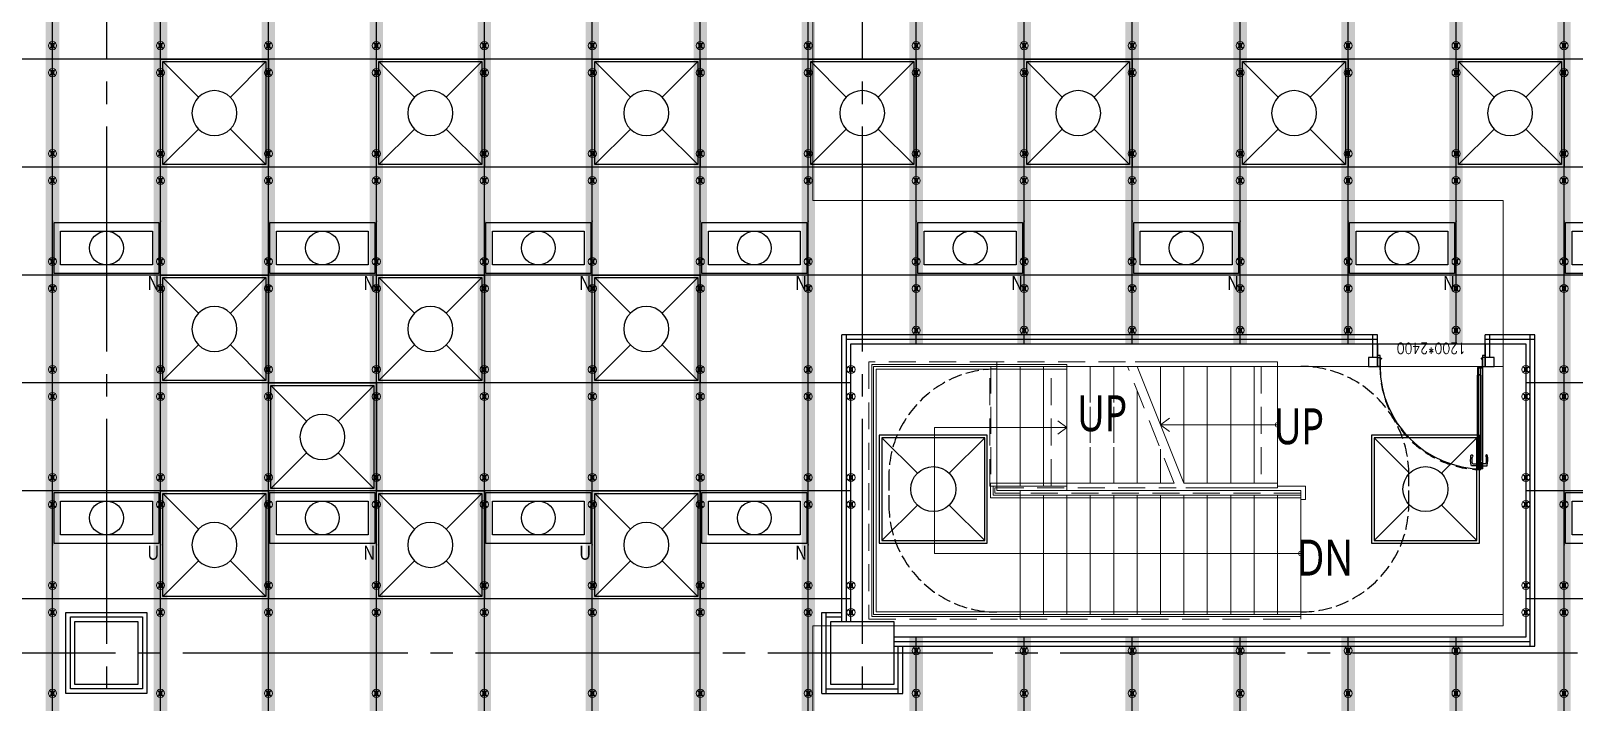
# Model space of a CAD drawing. Header units: millimetres. Extents: x -17313 to 27370, y -1010 to 13584.
# Drawn here: x 15036 to 16751, y 4445 to 5191 of the extents above; entities that cross this region are included whole.
import ezdxf
from ezdxf.enums import TextEntityAlignment as Align

# ---------------------------------------------------------------- set-up
doc = ezdxf.new("R2010")
doc.units = ezdxf.units.MM
doc.header["$LTSCALE"] = 100
for name, pattern in [('188K-SM-03-F10-ARCH-PA-Y2257103$0$HIDDEN2', [0.1875, 0.125, -0.0625]), ('X-S-FAB-L10$0$COL-CEN-LIN', [3.25, 2.5, -0.25, 0.25, -0.25]), ('X-S-FAB-L10$0$HIDDEN', [0.4, 0.3, -0.1]), ('X-S-FAB-L10$0$JJP_虛線(退縮線、投影線、地下室範圍、非屬本工程、圖面分區)', [0.45, 0.3, -0.15]), ('X-S-FAB-L10$0$虛線', [0.846667, 0.423333, -0.423333])]:
    doc.linetypes.add(name, pattern=pattern)
for name, color, linetype in [('0-XREF', 7, 'Continuous'), ('188K-SM-03-F10-ARCH-CEIL-Y2257103$0$K-CEIL-4.2', 8, 'Continuous'), ('188K-SM-03-F10-ARCH-CEIL-Y2257103$0$K-CEIL-4.2-AREA', 8, 'Continuous'), ('188K-SM-03-F10-ARCH-CEIL-Y2257103$0$K-鋼構', 121, 'Continuous'), ('188K-SM-03-F10-ARCH-PA-Y2257103$0$K-P1S-4.2-單抗', 53, 'Continuous'), ('188K-SM-03-F10-ARCH-PA-Y2257103$0$K-岩棉 2hr 7.5-單抗', 53, 'Continuous'), ('188K-SM-03-F10-ARCH-PA-Y2257103$0$非YK-K-防火門', 53, 'Continuous'), ('188K-SM-06-F10-ELEC-LIGHT-Y2257103$0$E-LIGHT(W)-N', 8, 'Continuous'), ('188K-SM-06-F10-ELEC-LIGHT-Y2257103$0$E-LIGHT(W)-U XLPE', 8, 'Continuous'), ('188K-SM-06-F10-HVAC-FFU-Y2257103$0$AC-FFU-HEPA', 5, 'Continuous'), ('188K-SM-06-F10-HVAC-FFU-Y2257103$0$AC-FFU-ULPA', 4, 'Continuous'), ('X-S-FAB-L10$0$0-DIM-TXT', 8, 'Continuous'), ('X-S-FAB-L10$0$A-STRS', 8, 'Continuous'), ('X-S-FAB-L10$0$A-TEXT', 8, 'Continuous'), ('X-S-FAB-L10$0$A-WALL-IN', 8, 'Continuous'), ('X-S-FAB-L10$0$BLOCK', 8, 'Continuous'), ('X-S-FAB-L10$0$CCL', 8, 'X-S-FAB-L10$0$COL-CEN-LIN'), ('X-S-FAB-L10$0$COL-S', 8, 'Continuous'), ('X-S-FAB-L10$0$DW_Frame', 8, 'Continuous'), ('X-S-FAB-L10$0$HID', 8, 'X-S-FAB-L10$0$HIDDEN'), ('X-S-FAB-L10$0$S-FNDN', 8, 'Continuous'), ('X-S-FAB-L10$0$S-SLAB-SHOW', 8, 'Continuous')]:
    doc.layers.add(name, color=color, linetype=linetype)
doc.layers.add('188K-SM-03-F10-ARCH-CEIL-Y2257103$0$K-吊點-標準', color=8, linetype='Continuous', lineweight=9)
doc.layers.add('188K-SM-06-F10-ELEC-LIGHT-Y2257103$0$Defpoints-CAS', color=8, linetype='Continuous', plot=False)
doc.styles.add('188K-SM-03-F10-ARCH-PA-Y2257103$0$Standard', font='txt.shx', dxfattribs={"bigfont": 'chineset.shx'})
doc.styles.add('188K-SM-06-F10-ELEC-LIGHT-Y2257103$0$Standard', font='arial.ttf')
doc.styles.add('X-S-FAB-L10$0$CHINA', font='simplex.shx', dxfattribs={"width": 0.75, "bigfont": 'chineset.shx'})
doc.styles.add('X-S-FAB-L10$0$Standard', font='', dxfattribs={"width": 0.8})
doc.styles.add('X-S-FAB-L10$0$TG_NOTE_TEXT', font='simplex.shx', dxfattribs={"width": 0.75, "bigfont": 'chineset.shx'})
doc.styles.get('X-S-FAB-L10$0$Standard').set_extended_font_data('Microsoft JhengHei')

# ---------------------------------------------------------------- blocks, each defined once
blk = doc.blocks.new('188K-SM-06-F10-HVAC-FFU-Y2257103$0$H-FU-U-12x12')
for p, q in [((423, 777), (28, 1172)), ((777, 777), (1172, 1172)), ((28, 28), (423, 423)), ((1172, 28), (777, 423))]:
    blk.add_line(p, q)
blk.add_lwpolyline([(1172, 28), (1172, 1172), (28, 1172), (28, 28)], close=True)
blk.add_circle((600, 600), 250)
at = {"layer": 'DefPoints'}
blk.add_lwpolyline([(1200, 1200), (0, 1200), (0, 0), (1200, 0)], close=True, dxfattribs=at)
blk = doc.blocks.new('188K-SM-06-F10-HVAC-FFU-Y2257103')
at = {"layer": '188K-SM-06-F10-HVAC-FFU-Y2257103$0$AC-FFU-HEPA', "xscale": 0.09999999999999432, "yscale": 0.09999999999999432, "zscale": 0.09999999999999432}
for p in [(15979, 4622), (16526, 4622)]:
    blk.add_blockref('188K-SM-06-F10-HVAC-FFU-Y2257103$0$H-FU-U-12x12', p, dxfattribs=at)
at = {"layer": '188K-SM-06-F10-HVAC-FFU-Y2257103$0$AC-FFU-ULPA', "xscale": -0.09999999999999432, "yscale": 0.09999999999999432, "zscale": 0.09999999999999432}
for p in [(15300, 5040), (15540, 5040), (15780, 5040), (16020, 5040), (16260, 5040), (16500, 5040), (16740, 5040), (15300, 4800), (15540, 4800), (15780, 4800), (15420, 4680), (15300, 4560), (15540, 4560), (15780, 4560)]:
    blk.add_blockref('188K-SM-06-F10-HVAC-FFU-Y2257103$0$H-FU-U-12x12', p, dxfattribs=at)
blk = doc.blocks.new('X-S-FAB-L10$0$FAB2-L05')
at = {"layer": 'X-S-FAB-L10$0$CCL'}
for p, q in [((-11040, 11005), (-11040, 0)), ((-10200, 11005), (-10200, 0)), ((-26880, 5220), (1210, 5220))]:
    blk.add_line(p, q, dxfattribs=at)
at = {"layer": 'X-S-FAB-L10$0$COL-S'}
for points in [[(-11075, 5255), (-11005, 5255), (-11005, 5185), (-11075, 5185)], [(-10235, 5255), (-10165, 5255), (-10165, 5185), (-10235, 5185)]]:
    blk.add_lwpolyline(points, close=True, dxfattribs=at)
blk = doc.blocks.new('X-S-FAB-L10')
for p, q in [((16532.5, 4843.5), (16532.5, 4818.5)), ((16652.5, 4843.5), (16652.5, 4818.5))]:
    blk.add_line(p, q)
blk.add_lwpolyline([(16649.5, 4818.5), (16649.5, 4704.5), (16645.125, 4704.5), (16645.125, 4818.5)], close=True)
blk.add_arc((16649.5, 4818.5), 114, 180, 270)
at = {"layer": 'X-S-FAB-L10$0$A-STRS', "linetype": 'X-S-FAB-L10$0$JJP_虛線(退縮線、投影線、地下室範圍、非屬本工程、圖面分區)', "lineweight": 0}
for p, q in [((16109.5, 4823.5), (15967.5, 4823.5)), ((15967.5, 4823.5), (15967.5, 4537.5)), ((16252.73, 4823.5), (16109.5, 4823.5)), ((16109.5, 4823.5), (16109.5, 4818.5)), ((16109.5, 4818.5), (16109.5, 4823.5)), ((15972.5, 4542.5), (15972.5, 4818.5)), ((15972.5, 4818.5), (16109.5, 4818.5)), ((15972.5, 4818.5), (15972.5, 4542.5)), ((16109.5, 4818.5), (15972.5, 4818.5)), ((16101.73, 4685.5), (16101.73, 4815.5)), ((16103.009, 4818.5), (16103.009, 4688.5)), ((16109.5, 4818.5), (16254.73, 4818.5)), ((16109.5, 4688.5), (16109.5, 4818.5)), ((16109.5, 4688.5), (16109.5, 4818.5)), ((16109.5, 4688.5), (16109.5, 4818.5)), ((16135.5, 4818.5), (16109.5, 4818.5)), ((16109.5, 4818.5), (16109.5, 4688.5)), ((16109.5, 4688.5), (16109.5, 4818.5)), ((16135.5, 4688.5), (16135.5, 4818.5)), ((16161.5, 4818.5), (16135.5, 4818.5)), ((16135.5, 4818.5), (16135.5, 4688.5)), ((16135.5, 4688.5), (16135.5, 4818.5)), ((16161.5, 4688.5), (16161.5, 4818.5)), ((16187.5, 4818.5), (16161.5, 4818.5)), ((16161.5, 4818.5), (16161.5, 4688.5)), ((16161.5, 4688.5), (16161.5, 4818.5)), ((16170.085, 4685.5), (16170.085, 4815.5)), ((16187.5, 4688.5), (16187.5, 4818.5)), ((16213.5, 4818.5), (16187.5, 4818.5)), ((16187.5, 4818.5), (16187.5, 4688.5)), ((16187.5, 4688.5), (16187.5, 4818.5)), ((16213.5, 4688.5), (16213.5, 4818.5)), ((16239.5, 4818.5), (16213.5, 4818.5)), ((16213.5, 4818.5), (16213.5, 4688.5)), ((16213.5, 4688.5), (16213.5, 4818.5)), ((16239.5, 4688.5), (16239.5, 4818.5)), ((16254.73, 4818.5), (16239.5, 4818.5)), ((16239.5, 4818.5), (16239.5, 4688.5)), ((16239.5, 4688.5), (16239.5, 4818.5)), ((16306.73, 4688.5), (16254.73, 4818.5)), ((16403.454, 4818.5), (16403.454, 4688.5)), ((16265.5, 4688.5), (16265.5, 4791.574)), ((16265.5, 4791.574), (16265.5, 4688.5)), ((16265.5, 4688.5), (16265.5, 4791.574)), ((16291.5, 4688.5), (16291.5, 4726.574)), ((16291.5, 4726.574), (16291.5, 4688.5)), ((16291.5, 4688.5), (16291.5, 4726.574)), ((16105.5, 4685.5), (16101.73, 4685.5)), ((16109.5, 4688.5), (16102.5, 4688.5)), ((16102.5, 4688.5), (16102.5, 4672.5)), ((16102.5, 4672.5), (16102.5, 4688.5)), ((16102.5, 4688.5), (16109.5, 4688.5)), ((16107.5, 4677.5), (16107.5, 4683.5)), ((16107.5, 4683.5), (16109.5, 4683.5)), ((16306.73, 4688.5), (16109.5, 4688.5)), ((16109.5, 4688.5), (16109.5, 4683.5)), ((16109.5, 4683.5), (16109.5, 4688.5)), ((16109.5, 4688.5), (16135.5, 4688.5)), ((16109.5, 4683.5), (16308.73, 4683.5)), ((16135.5, 4688.5), (16161.5, 4688.5)), ((16161.5, 4688.5), (16187.5, 4688.5)), ((16187.5, 4688.5), (16213.5, 4688.5)), ((16213.5, 4688.5), (16239.5, 4688.5)), ((16239.5, 4688.5), (16265.5, 4688.5)), ((16265.5, 4688.5), (16291.5, 4688.5)), ((16291.5, 4688.5), (16306.73, 4688.5)), ((16102.5, 4672.5), (16135.5, 4672.5)), ((16135.5, 4672.5), (16102.5, 4672.5)), ((16135.5, 4677.5), (16107.5, 4677.5)), ((16135.5, 4672.5), (16135.5, 4677.5)), ((16447.5, 4677.5), (16135.5, 4677.5)), ((16135.5, 4677.5), (16135.5, 4672.5)), ((16135.5, 4545.5), (16135.5, 4675.5)), ((16135.5, 4672.5), (16447.5, 4672.5)), ((16135.5, 4672.5), (16135.5, 4542.5)), ((16135.5, 4672.5), (16135.5, 4542.5)), ((16135.5, 4672.5), (16135.5, 4542.5)), ((16135.5, 4542.5), (16135.5, 4672.5)), ((16161.5, 4672.5), (16135.5, 4672.5)), ((16135.5, 4672.5), (16135.5, 4542.5)), ((16161.5, 4672.5), (16161.5, 4542.5)), ((16161.5, 4542.5), (16161.5, 4672.5)), ((16161.5, 4672.5), (16161.5, 4542.5)), ((16187.5, 4672.5), (16161.5, 4672.5)), ((16187.5, 4672.5), (16187.5, 4542.5)), ((16187.5, 4542.5), (16187.5, 4672.5)), ((16187.5, 4672.5), (16187.5, 4542.5)), ((16213.5, 4672.5), (16187.5, 4672.5)), ((16213.5, 4672.5), (16213.5, 4542.5)), ((16213.5, 4542.5), (16213.5, 4672.5)), ((16213.5, 4672.5), (16213.5, 4542.5)), ((16239.5, 4672.5), (16213.5, 4672.5)), ((16239.5, 4672.5), (16239.5, 4542.5)), ((16239.5, 4542.5), (16239.5, 4672.5)), ((16239.5, 4672.5), (16239.5, 4542.5)), ((16265.5, 4672.5), (16239.5, 4672.5)), ((16265.5, 4672.5), (16265.5, 4542.5)), ((16265.5, 4542.5), (16265.5, 4672.5)), ((16265.5, 4672.5), (16265.5, 4542.5)), ((16291.5, 4672.5), (16265.5, 4672.5)), ((16291.5, 4672.5), (16291.5, 4542.5)), ((16291.5, 4542.5), (16291.5, 4672.5)), ((16291.5, 4672.5), (16291.5, 4542.5)), ((16317.5, 4672.5), (16291.5, 4672.5)), ((16317.5, 4672.5), (16317.5, 4542.5)), ((16317.5, 4542.5), (16317.5, 4672.5)), ((16317.5, 4672.5), (16317.5, 4542.5)), ((16343.5, 4672.5), (16317.5, 4672.5)), ((16343.5, 4672.5), (16343.5, 4542.5)), ((16343.5, 4542.5), (16343.5, 4672.5)), ((16343.5, 4672.5), (16343.5, 4542.5)), ((16369.5, 4672.5), (16343.5, 4672.5)), ((16369.5, 4672.5), (16369.5, 4542.5)), ((16369.5, 4542.5), (16369.5, 4672.5)), ((16369.5, 4672.5), (16369.5, 4542.5)), ((16395.5, 4672.5), (16369.5, 4672.5)), ((16395.5, 4672.5), (16395.5, 4542.5)), ((16395.5, 4542.5), (16395.5, 4672.5)), ((16395.5, 4672.5), (16395.5, 4542.5)), ((16421.5, 4672.5), (16395.5, 4672.5)), ((16421.5, 4672.5), (16421.5, 4542.5)), ((16421.5, 4542.5), (16421.5, 4672.5)), ((16421.5, 4672.5), (16421.5, 4542.5)), ((16447.5, 4672.5), (16421.5, 4672.5)), ((16447.5, 4672.5), (16447.5, 4677.5)), ((16447.5, 4542.5), (16447.5, 4672.5)), ((15967.5, 4537.5), (16135.5, 4537.5)), ((16135.5, 4542.5), (15972.5, 4542.5)), ((15972.5, 4542.5), (16135.5, 4542.5)), ((16135.5, 4537.5), (16135.5, 4542.5)), ((16447.5, 4542.5), (16135.5, 4542.5)), ((16135.5, 4542.5), (16135.5, 4537.5)), ((16135.5, 4542.5), (16161.5, 4542.5)), ((16135.5, 4537.5), (16447.5, 4537.5)), ((16161.5, 4542.5), (16187.5, 4542.5)), ((16187.5, 4542.5), (16213.5, 4542.5)), ((16213.5, 4542.5), (16239.5, 4542.5)), ((16239.5, 4542.5), (16265.5, 4542.5)), ((16265.5, 4542.5), (16291.5, 4542.5)), ((16291.5, 4542.5), (16317.5, 4542.5)), ((16317.5, 4542.5), (16343.5, 4542.5)), ((16343.5, 4542.5), (16369.5, 4542.5)), ((16369.5, 4542.5), (16395.5, 4542.5)), ((16395.5, 4542.5), (16421.5, 4542.5)), ((16421.5, 4542.5), (16447.5, 4542.5)), ((16447.5, 4537.5), (16447.5, 4542.5))]:
    blk.add_line(p, q, dxfattribs=at)
at = {"layer": 'X-S-FAB-L10$0$A-STRS', "lineweight": 0}
for p, q in [((15970.5, 4540.5), (15970.5, 4820.5)), ((15970.5, 4820.5), (16109.5, 4820.5)), ((16109.5, 4815.5), (16109.5, 4820.5)), ((16109.5, 4820.5), (16187.5, 4820.5)), ((16109.5, 4820.5), (16109.5, 4815.5)), ((16187.5, 4820.5), (16187.5, 4815.5)), ((16421.5, 4823.5), (16263.5, 4823.5)), ((16421.5, 4818.5), (16421.5, 4823.5)), ((16109.5, 4815.5), (15975.5, 4815.5)), ((15975.5, 4815.5), (15975.5, 4545.5)), ((15975.5, 4545.5), (15975.5, 4815.5)), ((15975.5, 4815.5), (16101.73, 4815.5)), ((15975.5, 4545.5), (15975.5, 4815.5)), ((15975.5, 4815.5), (16109.5, 4815.5)), ((16101.73, 4815.5), (16109.5, 4815.5)), ((16187.5, 4815.5), (16109.5, 4815.5)), ((16109.5, 4815.5), (16187.5, 4815.5)), ((16109.5, 4815.5), (16109.5, 4685.5)), ((16109.5, 4815.5), (16109.5, 4685.5)), ((16109.5, 4815.5), (16109.5, 4685.5)), ((16109.5, 4685.5), (16109.5, 4815.5)), ((16109.5, 4815.5), (16135.5, 4815.5)), ((16109.5, 4815.5), (16109.5, 4685.5)), ((16135.5, 4815.5), (16135.5, 4685.5)), ((16135.5, 4685.5), (16135.5, 4815.5)), ((16135.5, 4815.5), (16161.5, 4815.5)), ((16135.5, 4815.5), (16135.5, 4685.5)), ((16161.5, 4815.5), (16161.5, 4685.5)), ((16161.5, 4685.5), (16161.5, 4815.5)), ((16161.5, 4815.5), (16187.5, 4815.5)), ((16161.5, 4815.5), (16161.5, 4685.5)), ((16187.5, 4815.5), (16187.5, 4685.5)), ((16187.5, 4815.5), (16187.5, 4685.5)), ((16265.5, 4818.5), (16421.5, 4818.5)), ((16421.5, 4818.5), (16265.5, 4818.5)), ((16291.5, 4818.5), (16265.5, 4818.5)), ((16317.5, 4688.5), (16265.5, 4818.5)), ((16291.5, 4753.5), (16291.5, 4818.5)), ((16317.5, 4818.5), (16291.5, 4818.5)), ((16291.5, 4818.5), (16291.5, 4753.5)), ((16291.5, 4753.5), (16291.5, 4818.5)), ((16317.5, 4688.5), (16317.5, 4818.5)), ((16343.5, 4818.5), (16317.5, 4818.5)), ((16317.5, 4818.5), (16317.5, 4688.5)), ((16317.5, 4688.5), (16317.5, 4818.5)), ((16343.5, 4688.5), (16343.5, 4818.5)), ((16369.5, 4818.5), (16343.5, 4818.5)), ((16343.5, 4818.5), (16343.5, 4688.5)), ((16343.5, 4688.5), (16343.5, 4818.5)), ((16369.5, 4688.5), (16369.5, 4818.5)), ((16395.5, 4818.5), (16369.5, 4818.5)), ((16369.5, 4818.5), (16369.5, 4688.5)), ((16369.5, 4688.5), (16369.5, 4818.5)), ((16395.5, 4688.5), (16395.5, 4818.5)), ((16421.5, 4818.5), (16395.5, 4818.5)), ((16395.5, 4818.5), (16395.5, 4688.5)), ((16395.5, 4688.5), (16395.5, 4818.5)), ((16421.5, 4688.5), (16421.5, 4818.5)), ((16421.5, 4688.5), (16421.5, 4818.5)), ((16177.5, 4758), (16187.5, 4750.5)), ((16301.5, 4761), (16291.5, 4753.5)), ((16395.5, 4753.5), (16291.5, 4753.5)), ((16291.5, 4753.5), (16301.5, 4746)), ((16421.5, 4753.5), (16395.5, 4753.5)), ((16109.5, 4750.5), (16040.5, 4750.5)), ((16040.5, 4750.5), (16040.5, 4610.5)), ((16161.5, 4750.5), (16109.5, 4750.5)), ((16187.5, 4750.5), (16161.5, 4750.5)), ((16187.5, 4750.5), (16177.5, 4743)), ((16105.5, 4675.5), (16105.5, 4685.5)), ((16105.5, 4685.5), (16109.5, 4685.5)), ((16109.5, 4685.5), (16105.5, 4685.5)), ((16105.5, 4685.5), (16105.5, 4675.5)), ((16109.5, 4685.5), (16105.5, 4685.5)), ((16105.5, 4685.5), (16105.5, 4675.5)), ((16109.5, 4680.5), (16109.5, 4685.5)), ((16109.5, 4685.5), (16187.5, 4685.5)), ((16109.5, 4685.5), (16109.5, 4680.5)), ((16187.5, 4685.5), (16109.5, 4685.5)), ((16135.5, 4685.5), (16109.5, 4685.5)), ((16161.5, 4685.5), (16135.5, 4685.5)), ((16187.5, 4685.5), (16161.5, 4685.5)), ((16187.5, 4685.5), (16187.5, 4680.5)), ((16421.5, 4688.5), (16317.5, 4688.5)), ((16317.5, 4688.5), (16421.5, 4688.5)), ((16317.5, 4688.5), (16343.5, 4688.5)), ((16319.5, 4683.5), (16421.5, 4683.5)), ((16343.5, 4688.5), (16369.5, 4688.5)), ((16369.5, 4688.5), (16395.5, 4688.5)), ((16395.5, 4688.5), (16421.5, 4688.5)), ((16421.5, 4683.5), (16421.5, 4688.5)), ((16135.5, 4675.5), (16105.5, 4675.5)), ((16105.5, 4675.5), (16135.5, 4675.5)), ((16105.5, 4675.5), (16135.5, 4675.5)), ((16187.5, 4680.5), (16109.5, 4680.5)), ((16109.5, 4680.5), (16110.5, 4680.5)), ((16110.5, 4680.5), (16135.5, 4680.5)), ((16135.5, 4680.5), (16135.5, 4675.5)), ((16135.5, 4680.5), (16447.5, 4680.5)), ((16135.5, 4675.5), (16135.5, 4680.5)), ((16447.5, 4675.5), (16135.5, 4675.5)), ((16135.5, 4675.5), (16447.5, 4675.5)), ((16135.5, 4545.5), (16135.5, 4675.5)), ((16135.5, 4545.5), (16135.5, 4675.5)), ((16135.5, 4675.5), (16135.5, 4545.5)), ((16135.5, 4545.5), (16135.5, 4675.5)), ((16135.5, 4675.5), (16161.5, 4675.5)), ((16161.5, 4545.5), (16161.5, 4675.5)), ((16161.5, 4675.5), (16161.5, 4545.5)), ((16161.5, 4545.5), (16161.5, 4675.5)), ((16161.5, 4675.5), (16187.5, 4675.5)), ((16187.5, 4545.5), (16187.5, 4675.5)), ((16187.5, 4675.5), (16187.5, 4545.5)), ((16187.5, 4545.5), (16187.5, 4675.5)), ((16187.5, 4675.5), (16213.5, 4675.5)), ((16213.5, 4545.5), (16213.5, 4675.5)), ((16213.5, 4675.5), (16213.5, 4545.5)), ((16213.5, 4545.5), (16213.5, 4675.5)), ((16213.5, 4675.5), (16239.5, 4675.5)), ((16239.5, 4545.5), (16239.5, 4675.5)), ((16239.5, 4675.5), (16239.5, 4545.5)), ((16239.5, 4545.5), (16239.5, 4675.5)), ((16239.5, 4675.5), (16265.5, 4675.5)), ((16265.5, 4545.5), (16265.5, 4675.5)), ((16265.5, 4675.5), (16265.5, 4545.5)), ((16265.5, 4545.5), (16265.5, 4675.5)), ((16265.5, 4675.5), (16291.5, 4675.5)), ((16291.5, 4545.5), (16291.5, 4675.5)), ((16291.5, 4675.5), (16291.5, 4545.5)), ((16291.5, 4545.5), (16291.5, 4675.5)), ((16291.5, 4675.5), (16317.5, 4675.5)), ((16317.5, 4545.5), (16317.5, 4675.5)), ((16317.5, 4675.5), (16317.5, 4545.5)), ((16317.5, 4545.5), (16317.5, 4675.5)), ((16317.5, 4675.5), (16343.5, 4675.5)), ((16343.5, 4545.5), (16343.5, 4675.5)), ((16343.5, 4675.5), (16343.5, 4545.5)), ((16343.5, 4545.5), (16343.5, 4675.5)), ((16343.5, 4675.5), (16369.5, 4675.5)), ((16369.5, 4545.5), (16369.5, 4675.5)), ((16369.5, 4675.5), (16369.5, 4545.5)), ((16369.5, 4545.5), (16369.5, 4675.5)), ((16369.5, 4675.5), (16395.5, 4675.5)), ((16395.5, 4545.5), (16395.5, 4675.5)), ((16395.5, 4675.5), (16395.5, 4545.5)), ((16395.5, 4545.5), (16395.5, 4675.5)), ((16395.5, 4675.5), (16421.5, 4675.5)), ((16421.5, 4545.5), (16421.5, 4675.5)), ((16421.5, 4675.5), (16421.5, 4545.5)), ((16421.5, 4545.5), (16421.5, 4675.5)), ((16421.5, 4675.5), (16447.5, 4675.5)), ((16447.5, 4680.5), (16447.5, 4675.5)), ((16447.5, 4675.5), (16447.5, 4545.5)), ((16447.5, 4675.5), (16447.5, 4545.5)), ((16040.5, 4610.5), (16135.5, 4610.5)), ((16135.5, 4610.5), (16421.5, 4610.5)), ((16421.5, 4610.5), (16447.5, 4610.5)), ((15975.5, 4545.5), (16135.5, 4545.5)), ((16135.5, 4545.5), (15975.5, 4545.5)), ((16135.5, 4545.5), (15975.5, 4545.5)), ((16135.5, 4545.5), (16135.5, 4540.5)), ((16135.5, 4545.5), (16447.5, 4545.5)), ((16135.5, 4540.5), (16135.5, 4545.5)), ((16447.5, 4545.5), (16135.5, 4545.5)), ((16161.5, 4545.5), (16135.5, 4545.5)), ((16187.5, 4545.5), (16161.5, 4545.5)), ((16213.5, 4545.5), (16187.5, 4545.5)), ((16239.5, 4545.5), (16213.5, 4545.5)), ((16265.5, 4545.5), (16239.5, 4545.5)), ((16291.5, 4545.5), (16265.5, 4545.5)), ((16317.5, 4545.5), (16291.5, 4545.5)), ((16343.5, 4545.5), (16317.5, 4545.5)), ((16369.5, 4545.5), (16343.5, 4545.5)), ((16395.5, 4545.5), (16369.5, 4545.5)), ((16421.5, 4545.5), (16395.5, 4545.5)), ((16447.5, 4545.5), (16421.5, 4545.5)), ((16447.5, 4545.5), (16447.5, 4540.5)), ((16135.5, 4540.5), (15970.5, 4540.5)), ((16447.5, 4540.5), (16135.5, 4540.5))]:
    blk.add_line(p, q, dxfattribs=at)
at = {"layer": 'X-S-FAB-L10$0$A-STRS', "linetype": 'X-S-FAB-L10$0$虛線', "lineweight": 0}
for p, q in [((15972.5, 4818.5), (15972.5, 4542.5)), ((16103.009, 4818.5), (15972.5, 4818.5)), ((16109.5, 4818.5), (16103.009, 4818.5)), ((16254.73, 4818.5), (16109.5, 4818.5)), ((16102.5, 4672.5), (16102.5, 4688.5)), ((16102.5, 4688.5), (16103.009, 4688.5)), ((16103.009, 4688.5), (16109.5, 4688.5)), ((16109.5, 4688.5), (16306.73, 4688.5)), ((16135.5, 4672.5), (16102.5, 4672.5)), ((16447.5, 4672.5), (16135.5, 4672.5)), ((16447.5, 4542.5), (16447.5, 4672.5)), ((15972.5, 4542.5), (16135.5, 4542.5)), ((16135.5, 4542.5), (16447.5, 4542.5))]:
    blk.add_line(p, q, dxfattribs=at)
at = {"layer": 'X-S-FAB-L10$0$A-STRS', "lineweight": 0, "flags": 128}
for points in [[(16421.5, 4756, 1), (16421.5, 4751, 1)], [(16447.5, 4608, -1), (16447.5, 4613, -1)]]:
    blk.add_lwpolyline(points, format="xyb", close=True, dxfattribs=at)
at = {"layer": 'X-S-FAB-L10$0$A-WALL-IN', "lineweight": 0}
for p, q in [((15947.5, 4843.5), (15947.5, 4818.5)), ((16532.5, 4843.5), (15947.5, 4843.5)), ((16672.5, 4843.5), (16652.5, 4843.5)), ((15972.5, 4818.5), (16532.5, 4818.5)), ((16652.5, 4818.5), (16672.5, 4818.5))]:
    blk.add_line(p, q, dxfattribs=at)
at = {"layer": 'X-S-FAB-L10$0$A-WALL-IN', "lineweight": 0, "flags": 128}
for points in [[(16697.5, 4843.5), (16672.5, 4843.5)], [(16697.5, 4542.5), (16697.5, 4843.5)], [(15947.5, 4818.5), (15947.5, 4542.5)], [(15972.5, 4542.5), (15972.5, 4818.5)], [(16672.5, 4818.5), (16672.5, 4542.5)], [(15947.5, 4535), (15947.5, 4542.5)], [(16672.5, 4542.5), (15972.5, 4542.5)], [(16697.5, 4517.5), (16697.5, 4542.5)], [(15995, 4517.5), (16697.5, 4517.5)]]:
    blk.add_lwpolyline(points, dxfattribs=at)
at = {"layer": 'X-S-FAB-L10$0$COL-S'}
for p, q in [((15085, 4535), (15155, 4535)), ((15085, 4465), (15085, 4535)), ((15155, 4535), (15155, 4465)), ((15925, 4535), (15995, 4535)), ((15925, 4465), (15925, 4535)), ((15995, 4535), (15995, 4465)), ((15155, 4465), (15085, 4465)), ((15995, 4465), (15925, 4465))]:
    blk.add_line(p, q, dxfattribs=at)
at = {"layer": 'X-S-FAB-L10$0$DW_Frame'}
for points in [[(16532.5, 4818.5), (16535.5, 4818.5), (16535.5, 4830.5), (16532.5, 4830.5)], [(16652.5, 4830.5), (16649.5, 4830.5), (16649.5, 4818.5), (16652.5, 4818.5)]]:
    blk.add_lwpolyline(points, dxfattribs=at)
at = {"layer": 'X-S-FAB-L10$0$HID', "ltscale": 0.5}
for p, q in [((15989.5, 4695.5), (15989.5, 4665.5)), ((16567.5, 4665.5), (16567.5, 4698.5))]:
    blk.add_line(p, q, dxfattribs=at)
for centre, start, end in [((16109.5, 4695.5), 90, 180), ((16447.5, 4698.5), 0, 90), ((16109.5, 4665.5), 180, 270), ((16447.5, 4665.5), 270, 0)]:
    blk.add_arc(centre, 120, start, end, dxfattribs=at)
at = {"layer": 'X-S-FAB-L10$0$S-FNDN', "lineweight": 0, "flags": 128}
blk.add_lwpolyline([(11070, 4530), (11935, 4530), (11935, -55), (12665, -55), (12665, -270), (15175, -270), (15175, -55), (15905, -55), (15905, 4530), (16672.5, 4530), (16672.5, 5003), (15905, 5003), (15905, 9055), (11935, 9055), (11935, 5003), (11070, 5003)], close=True, dxfattribs=at)
at = {"layer": 'X-S-FAB-L10$0$S-SLAB-SHOW', "lineweight": 0, "flags": 128}
blk.add_lwpolyline([(16421.5, 4685.5), (16452.5, 4685.5), (16452.5, 4670.5), (16447.5, 4670.5), (16447.5, 4542.5), (16672.5, 4542.5), (16672.5, 4818.5), (16421.5, 4818.5)], close=True, dxfattribs=at)
blk.add_lwpolyline([(16421.5, 4685.5), (16452.5, 4685.5), (16452.5, 4670.5), (16447.5, 4670.5), (16447.5, 4542.5), (16672.5, 4542.5), (16672.5, 4818.5), (16421.5, 4818.5)], close=True, dxfattribs=at)
at = {"layer": 'X-S-FAB-L10$0$BLOCK'}
blk.add_blockref('X-S-FAB-L10$0$FAB2-L05', (26160, -720), dxfattribs=at)
at = {"style": 'X-S-FAB-L10$0$TG_NOTE_TEXT', "width": 0.5, "flags": 1}
for p in [(7463.301, 9020), (18268.251, 8649), (11197.77, 4800.167), (16485.801, 4800.167), (25420.27, 2635), (13360, 320.001, 0), (7463.301, -33.333)]:
    blk.add_attdef('WH', text='', height=20, dxfattribs=at).set_placement(p, align=Align.BOTTOM_LEFT)
at = {"width": 0.5}
for style, p in [('X-S-FAB-L10$0$TG_NOTE_TEXT', (7585, 9020)), ('X-S-FAB-L10$0$TG_NOTE_TEXT', (18389.95, 8649)), ('X-S-FAB-L10$0$TG_NOTE_TEXT', (11117.5, 4813.5)), ('X-S-FAB-L10$0$TG_NOTE_TEXT', (16607.5, 4813.5)), ('X-S-FAB-L10$0$TG_NOTE_TEXT', (25350, 2635)), ('X-S-FAB-L10$0$Standard', (13129.375, 325.001, 0)), ('X-S-FAB-L10$0$TG_NOTE_TEXT', (7585, -20))]:
    blk.add_attdef('DESC', text='', height=10, dxfattribs=dict(at, style=style)).set_placement(p, align=Align.BOTTOM_LEFT)
for tag, style, p in [('TYPE', 'X-S-FAB-L10$0$TG_NOTE_TEXT', (7619.286, 9020)), ('NO', 'X-S-FAB-L10$0$TG_NOTE_TEXT', (7650.095, 9020)), ('TYPE', 'X-S-FAB-L10$0$TG_NOTE_TEXT', (18424.236, 8649)), ('NO', 'X-S-FAB-L10$0$TG_NOTE_TEXT', (18455.045, 8649)), ('NO', 'X-S-FAB-L10$0$TG_NOTE_TEXT', (11088.595, 4813.5)), ('TYPE', 'X-S-FAB-L10$0$TG_NOTE_TEXT', (11151.786, 4813.5)), ('TYPE', 'X-S-FAB-L10$0$TG_NOTE_TEXT', (16641.786, 4813.5)), ('NO', 'X-S-FAB-L10$0$TG_NOTE_TEXT', (16672.595, 4813.5)), ('NO', 'X-S-FAB-L10$0$TG_NOTE_TEXT', (25313, 2635)), ('TYPE', 'X-S-FAB-L10$0$TG_NOTE_TEXT', (25350, 2635)), ('NO', 'X-S-FAB-L10$0$Standard', (13100, 320.001, 0)), ('TYPE', 'X-S-FAB-L10$0$Standard', (13129.375, 320.001, 0)), ('TYPE', 'X-S-FAB-L10$0$TG_NOTE_TEXT', (7619.286, -20)), ('NO', 'X-S-FAB-L10$0$TG_NOTE_TEXT', (7650.095, -20))]:
    blk.add_attdef(tag, text='', height=10, dxfattribs=dict(at, style=style)).set_placement(p, align=Align.BOTTOM_RIGHT)
at = {"style": 'X-S-FAB-L10$0$TG_NOTE_TEXT', "width": 0.5, "flags": 1}
for rotation, p in [(180, (43, 7480)), (180, (943, 7480)), (90, (24310, 3717.77)), (270, (17080, 1711.699))]:
    blk.add_attdef('WH', text='', height=20, rotation=rotation, dxfattribs=at).set_placement(p, align=Align.BOTTOM_LEFT)
at = {"width": 0.5}
for rotation, style, p in [(180, 'X-S-FAB-L10$0$Standard', (317.625, 7480)), (180, 'X-S-FAB-L10$0$Standard', (1217.625, 7480)), (90, 'X-S-FAB-L10$0$TG_NOTE_TEXT', (24310, 3647.5)), (270, 'X-S-FAB-L10$0$TG_NOTE_TEXT', (17080, 1605))]:
    blk.add_attdef('DESC', text='', height=10, rotation=rotation, dxfattribs=dict(at, style=style)).set_placement(p, align=Align.BOTTOM_LEFT)
for tag, rotation, style, p in [('TYPE', 180, 'X-S-FAB-L10$0$Standard', (317.625, 7480)), ('NO', 180, 'X-S-FAB-L10$0$Standard', (347, 7480)), ('TYPE', 180, 'X-S-FAB-L10$0$Standard', (1217.625, 7480)), ('NO', 180, 'X-S-FAB-L10$0$Standard', (1247, 7480)), ('TYPE', 90, 'X-S-FAB-L10$0$TG_NOTE_TEXT', (24310, 3647.5)), ('NO', 90, 'X-S-FAB-L10$0$TG_NOTE_TEXT', (24310, 3610.5)), ('TYPE', 270, 'X-S-FAB-L10$0$TG_NOTE_TEXT', (17080, 1605)), ('NO', 270, 'X-S-FAB-L10$0$TG_NOTE_TEXT', (17080, 1573))]:
    blk.add_attdef(tag, text='', height=10, rotation=rotation, dxfattribs=dict(at, style=style)).set_placement(p, align=Align.BOTTOM_RIGHT)
at = {"layer": 'X-S-FAB-L10$0$0-DIM-TXT', "style": 'X-S-FAB-L10$0$CHINA', "width": 0.75}
for p in [(667.414, 7855.1, -2689.4), (22627.353, 6728.814), (25644.722, 6728.814), (24778.787, 5569.051), (1118.252, 4980), (417.801, 4594.623), (23874.84, 4355), (22927.43, 4330.122), (23749.869, 3901.367), (417.801, 3765.236), (1118.252, 3730), (417.801, 3115.79), (536.882, 2227.832), (16908.994, 1782.652), (888.445, 880.466), (16977.43, 750), (18878.841, 750), (25641.221, 553.233), (21364.03, 526.894)]:
    blk.add_attdef('HIG', text='', height=80, dxfattribs=at).set_placement(p, align=Align.MIDDLE_LEFT)
at = {"layer": 'X-S-FAB-L10$0$A-TEXT', "style": 'X-S-FAB-L10$0$Standard', "width": 0.8}
for s, p in [('UP', (16198.89, 4746.385)), ('UP', (16417.658, 4731.885)), ('DN', (16443.265, 4585.878))]:
    blk.add_text(s, height=40, dxfattribs=at).set_placement(p)
blk = doc.blocks.new('188K-SM-03-F10-ARCH-CEIL-Y2257103$0$A$C2CA95053')
h = blk.add_hatch(color=256)
edge = h.paths.add_edge_path()
edge.add_arc((0, 0), 0.5, 0, 360)
for p, q in [((3.2, 3.2), (-3.2, -3.2)), ((3.2, -3.2), (-3.2, 3.2))]:
    blk.add_line(p, q)
blk.add_lwpolyline([(-1.6, 2.5), (-1.6, -2.5), (1.6, -2.5), (1.6, 2.5)], close=True)
for radius in [4.5, 0.5]:
    blk.add_circle((0, 0), radius)
blk = doc.blocks.new('188K-SM-03-F10-ARCH-CEIL-Y2257103$0$天花板吊點-附調整片 - 3_8_螺桿吊架 100 mm 高調整片-V1-1FL')
blk.add_blockref('188K-SM-03-F10-ARCH-CEIL-Y2257103$0$A$C2CA95053', (0, 0))
blk = doc.blocks.new('188K-SM-03-F10-ARCH-CEIL-Y2257103')
at = {"layer": '188K-SM-03-F10-ARCH-CEIL-Y2257103$0$K-CEIL-4.2'}
for p, q in [((15060, 312.7), (15060, 8632.2)), ((15180, 312.7), (15180, 8632.2)), ((15300, 312.7), (15300, 8632.2)), ((15420, 312.7), (15420, 8632.2)), ((15540, 312.7), (15540, 8632.2)), ((15660, 312.7), (15660, 8632.2)), ((15780, 312.7), (15780, 8632.2)), ((15900, 312.7), (15900, 8632.2)), ((16020, 4843.5), (16020, 8632.2)), ((16140, 4843.5), (16140, 8632.2)), ((16260, 4843.5), (16260, 8632.2)), ((16380, 4843.5), (16380, 8632.2)), ((16500, 4843.5), (16500, 8632.2)), ((16620, 4843.5), (16620, 8632.2)), ((16740, 312.7), (16740, 8632.2)), ((23572.2, 5160), (1847.7, 5160)), ((23572.2, 5040), (1847.7, 5040)), ((23502.2, 4920), (1847.7, 4920)), ((15947.5, 4800), (11777.5, 4800)), ((23502.2, 4800), (16697.5, 4800)), ((15947.5, 4680), (11777.5, 4680)), ((23502.2, 4680), (16697.5, 4680)), ((15947.5, 4560), (11777.5, 4560)), ((23502.2, 4560), (16697.5, 4560)), ((16020, 312.7), (16020, 4517.5)), ((16140, 312.7), (16140, 4517.5)), ((16260, 312.7), (16260, 4517.5)), ((16380, 312.7), (16380, 4517.5)), ((16500, 312.7), (16500, 4517.5)), ((16620, 312.7), (16620, 4517.5))]:
    blk.add_line(p, q, dxfattribs=at)
at = {"layer": '188K-SM-03-F10-ARCH-CEIL-Y2257103$0$K-CEIL-4.2-AREA'}
for points in [[(15947.5, 4843.5), (16697.5, 4843.5), (16697.5, 4517.5), (15995, 4517.5), (15995.2, 4465), (15925, 4465), (15925, 4535), (15947.5, 4535)], [(15085, 4535), (15155, 4535), (15155, 4465), (15085, 4465)]]:
    blk.add_lwpolyline(points, close=True, dxfattribs=at)
at = {"layer": '188K-SM-03-F10-ARCH-CEIL-Y2257103$0$K-鋼構', "const_width": 15, "elevation": 0}
for points in [[(15180, 9007.5), (15180, 230)], [(15300, 9007.5), (15300, 230)], [(15420, 9007.5), (15420, 230)], [(15060, 8769.9), (15060, 230)], [(15540, 8769.9), (15540, 230)], [(15660, 8769.9), (15660, 230)], [(15780, 8769.9), (15780, 230)], [(15900, 8769.9), (15900, 230)], [(16020, 8769.9), (16020, 4843.5)], [(16140, 8769.9), (16140, 4843.5)], [(16260, 8769.9), (16260, 4843.5)], [(16380, 8769.9), (16380, 4843.5)], [(16500, 8769.9), (16500, 4843.5)], [(16620, 8769.9), (16620, 4843.5)], [(16740, 8769.9), (16740, 230)], [(16020, 4517.5), (16020, 230)], [(16140, 4517.5), (16140, 230)], [(16260, 4517.5), (16260, 230)], [(16380, 4517.5), (16380, 230)], [(16500, 4517.5), (16500, 230)], [(16620, 4517.5), (16620, 230)]]:
    blk.add_lwpolyline(points, dxfattribs=at)
at = {"layer": '188K-SM-03-F10-ARCH-CEIL-Y2257103$0$K-吊點-標準', "color": 170, "lineweight": 18, "rotation": 179.9999999999997}
for p in [(15060, 5175), (15180, 5175), (15300, 5175), (15420, 5175), (15540, 5175), (15660, 5175), (15780, 5175), (15900, 5175), (16020, 5175), (16140, 5175), (16260, 5175), (16380, 5175), (16500, 5175), (16620, 5175), (16740, 5175), (15060, 5145), (15180, 5145), (15300, 5145), (15420, 5145), (15540, 5145), (15660, 5145), (15780, 5145), (15900, 5145), (16020, 5145), (16140, 5145), (16260, 5145), (16380, 5145), (16500, 5145), (16620, 5145), (16740, 5145), (15060, 5055), (15180, 5055), (15300, 5055), (15420, 5055), (15540, 5055), (15660, 5055), (15780, 5055), (15900, 5055), (16020, 5055), (16140, 5055), (16260, 5055), (16380, 5055), (16500, 5055), (16620, 5055), (16740, 5055), (15060, 5025), (15180, 5025), (15300, 5025), (15420, 5025), (15540, 5025), (15660, 5025), (15780, 5025), (15900, 5025), (16020, 5025), (16140, 5025), (16260, 5025), (16380, 5025), (16500, 5025), (16620, 5025), (16740, 5025), (15060, 4935), (15180, 4935), (15300, 4935), (15420, 4935), (15540, 4935), (15660, 4935), (15780, 4935), (15900, 4935), (16020, 4935), (16140, 4935), (16260, 4935), (16380, 4935), (16500, 4935), (16620, 4935), (16740, 4935), (15060, 4905), (15180, 4905), (15300, 4905), (15420, 4905), (15540, 4905), (15660, 4905), (15780, 4905), (15900, 4905), (16020, 4905), (16140, 4905), (16260, 4905), (16380, 4905), (16500, 4905), (16620, 4905), (16740, 4905), (16020, 4858.5), (16140, 4858.5), (16260, 4858.5), (16380, 4858.5), (16500, 4858.5), (16620, 4858.5), (15060, 4815), (15180, 4815), (15300, 4815), (15420, 4815), (15540, 4815), (15660, 4815), (15780, 4815), (15900, 4815), (15947.5, 4815), (16697.5, 4815), (16740, 4815), (15060, 4785), (15180, 4785), (15300, 4785), (15420, 4785), (15540, 4785), (15660, 4785), (15780, 4785), (15900, 4785), (15947.5, 4785), (16697.5, 4785), (16740, 4785), (15060, 4695), (15180, 4695), (15300, 4695), (15420, 4695), (15540, 4695), (15660, 4695), (15780, 4695), (15900, 4695), (15947.5, 4695), (16697.5, 4695), (16740, 4695), (15060, 4665), (15180, 4665), (15300, 4665), (15420, 4665), (15540, 4665), (15660, 4665), (15780, 4665), (15900, 4665), (15947.5, 4665), (16697.5, 4665), (16740, 4665), (15060, 4575), (15180, 4575), (15300, 4575), (15420, 4575), (15540, 4575), (15660, 4575), (15780, 4575), (15900, 4575), (15947.5, 4575), (16697.5, 4575), (16740, 4575), (15060, 4545), (15180, 4545), (15300, 4545), (15420, 4545), (15540, 4545), (15660, 4545), (15780, 4545), (15900, 4545), (15947.5, 4545), (16697.5, 4545), (16740, 4545), (16020, 4502.5), (16140, 4502.5), (16260, 4502.5), (16380, 4502.5), (16500, 4502.5), (16620, 4502.5), (15060, 4455), (15180, 4455), (15300, 4455), (15420, 4455), (15540, 4455), (15660, 4455), (15780, 4455), (15900, 4455), (16020, 4455), (16140, 4455), (16260, 4455), (16380, 4455), (16500, 4455), (16620, 4455), (16740, 4455)]:
    blk.add_blockref('188K-SM-03-F10-ARCH-CEIL-Y2257103$0$天花板吊點-附調整片 - 3_8_螺桿吊架 100 mm 高調整片-V1-1FL', p, dxfattribs=at)
blk = doc.blocks.new('188K-SM-03-F10-ARCH-PA-Y2257103$0$F14P8-SM-03-FB1-ARCH-PA(B)-Y2210902$0$18P2-XFDP40$0$GAD2205')
blk.add_lwpolyline([(0, 1), (0, 1), (-18, 1, -0.414214), (-18, 2), (-18, 3, -0.414214), (-18, 3), (-14, 3, 0.414214), (-13, 4), (-13, 4, 0.414214), (-14, 4), (-18, 4, -0.414214), (-18, 5), (-18, 12, -0.414214), (-18, 12), (-18, 12, 0.414214), (-18, 12), (-18, 14, 0.72636), (-19, 14), (-19, 13, 0.158507), (-19, 13), (-19, 0, 0.414214), (-19, 0), (19, 0, 0.414214), (19, 0), (19, 13, 0.158507), (19, 13), (19, 14, 0.72636), (18, 14), (18, 12, 0.414214), (18, 12, -0.414214), (18, 12), (18, 5, -0.414214), (18, 4), (14, 4, 0.414214), (13, 4), (13, 4, 0.414214), (14, 3), (18, 3, -0.414214), (18, 3), (18, 2, -0.414214), (18, 1), (0, 1)], format="xyb", close=True)
blk = doc.blocks.new('188K-SM-03-F10-ARCH-PA-Y2257103$0$(FS1-4)1hr單開防火門-1200x2400')
for p, q in [((8.8, 117.1, 0), (9.6, 117.1, 0)), ((8.8, 112.2, 0), (8.8, 117.1, 0)), ((9.6, 112.2, 0), (8.8, 112.2, 0)), ((9.6, 117.1, 0), (9.6, 112.2, 0)), ((9.6, 115.7, 0), (13.6, 115.7, 0)), ((13.5, 113.5, 0), (9.6, 113.5, 0)), ((13.6, 115.7, 0), (15, 115.7, 0)), ((0, 4.5), (0, -4.5)), ((2.8, 5), (0.5, 5)), ((3, -3.2), (3, 4.8)), ((117, -3.2), (117, 4.8)), ((117.2, 5), (119.5, 5)), ((120, 4.5), (120, -4.5)), ((0.5, -5), (2.8, -5)), ((2.8, -5), (4.4, -4)), ((3.8, -3.2), (3, -3.2)), ((3.6, -3.5), (3.6, -3.3)), ((3.6, -3.3), (3.8, -3.3)), ((4.4, -3.5), (3.6, -3.5)), ((4.4, -3.2), (4.2, -3.2)), ((4.2, -3.3), (4.4, -3.3)), ((4.4, -3.3), (4.4, -3.5)), ((4.5, -3.7), (4.5, -3.3)), ((115.5, -3.7), (115.5, -3.3)), ((115.6, -3.2), (115.8, -3.2)), ((115.6, -3.3), (115.6, -3.5)), ((115.8, -3.3), (115.6, -3.3)), ((115.6, -3.5), (116.4, -3.5)), ((117.2, -5), (115.6, -4)), ((116.2, -3.2), (117, -3.2)), ((116.4, -3.3), (116.2, -3.3)), ((116.4, -3.5), (116.4, -3.3)), ((119.5, -5), (117.2, -5))]:
    blk.add_line(p, q)
at = {"elevation": 0}
blk.add_lwpolyline([(4, 115.7), (0, 115.7), (-1.4, 115.7, 0.327495), (-2.2, 115, 0.089847), (-2.4, 104.3, 1.144881), (-0.5, 104.7, -0.137079), (-0.5, 113, -0.349357), (0, 113.5), (4, 113.5)], format="xyb", dxfattribs=at)
for points in [[(4.8, 112.2), (4.8, 117.1), (4, 117.1), (4, 112.2)], [(-10, -5), (0, -5), (0, 5), (-10, 5)], [(120, -5), (130, -5), (130, 5), (120, 5)]]:
    blk.add_lwpolyline(points, close=True)
at = {"ltscale": 5}
for points in [[(8.8, 109.6), (8.8, 119.7), (4.8, 119.7), (4.8, 109.6)], [(5, 109.2), (5, 14.8), (5, 14.8), (5, 109.2)], [(8.6, 14.8), (8.5, 14.8), (8.5, 109.2), (8.6, 109.2)], [(8.8, 6.1), (8.8, 14.4), (4.8, 14.4), (4.8, 6.1)]]:
    blk.add_lwpolyline(points, close=True, dxfattribs=at)
blk.add_lwpolyline([(4.8, 109.7), (4.8, 108.4, 0.158507), (4.9, 108.4), (4.9, 108.3, 0.72636), (5, 108.3), (5, 108.5, 0.414214), (5, 108.5, -0.414214), (4.9, 108.5), (4.9, 109.2, -0.414214), (5, 109.2), (5.4, 109.2, 0.414214), (5.4, 109.3), (5.4, 109.3, 0.414214), (5.4, 109.3), (5, 109.3, -0.414214), (4.9, 109.4), (4.9, 109.5, -0.414214), (5, 109.6), (6.8, 109.6), (6.8, 109.6), (6.8, 109.6), (8.6, 109.6, -0.414214), (8.6, 109.5), (8.6, 109.4, -0.414214), (8.6, 109.3), (8.2, 109.3, 0.414214), (8.1, 109.3), (8.1, 109.3, 0.414214), (8.2, 109.2), (8.6, 109.2, -0.414214), (8.6, 109.2), (8.6, 108.5, -0.414214), (8.6, 108.5), (8.6, 108.5, 0.414214), (8.6, 108.5), (8.6, 108.3, 0.72636), (8.6, 108.3), (8.7, 108.4, 0.158507), (8.7, 108.4), (8.7, 109.7, 0.414214), (8.7, 109.7), (4.9, 109.7, 0.414214)], format="xyb", close=True, dxfattribs=at)
at = {"ltscale": 500}
for points in [[(3.2, -2.4), (3.2, 5.6), (3, 5.6), (3, -2.4)], [(8.5, 6.6), (4, 6.6), (4, 6.3), (8.5, 6.3)]]:
    blk.add_lwpolyline(points, close=True, dxfattribs=at)
at = {"linetype": '188K-SM-03-F10-ARCH-PA-Y2257103$0$HIDDEN2'}
blk.add_arc((3.4, 6.1), 113.7, 359.4256, 87.3094, dxfattribs=at)
at = {"extrusion": (0, 0, -1)}
for centre, major_axis, start_param, end_param in [((13.5, 113, 0), (-0.417, 0.417), 0.901482, 2.245889), ((15, 104.3, 0), (0.707, 0.707), 0.872811, 4.284184), ((-0.8, 108.9, 0), (10.9, 10.9), 0.51383, 1.058752), ((14.9, 114.8, 0), (-0.624, 0.624), 0.866962, 2.13291), ((-13.8, 109, 0), (21.3, 21.3), 0.585307, 0.943734)]:
    blk.add_ellipse(centre, major_axis=major_axis, ratio=1, start_param=start_param, end_param=end_param, dxfattribs=at)
for centre, major_axis, start_param, end_param in [((0.5, 4.5), (0.354, -0.354), 2.356194, 3.926991), ((2.8, 4.8), (0.106, -0.106), 7.068583, 8.63938), ((117.2, 4.8), (-0.106, -0.106), -2.356194, -0.785398), ((119.5, 4.5), (-0.354, -0.354), 2.356194, 3.926991), ((0.5, -4.5), (-0.354, -0.354), 5.497787, 7.068583), ((3.8, -3.3), (-0.0354, -0.0354), 0.785398, 3.926991), ((4.2, -3.3), (-0.0354, -0.0354), 3.926991, 7.068583), ((4.4, -3.3), (0.0354, -0.0354), 7.068583, 8.63938), ((4.2, -3.7), (0.212, -0.212), 6.162283, 7.068583), ((115.6, -3.3), (-0.0354, -0.0354), -2.356194, -0.785398), ((115.8, -3.7), (-0.212, -0.212), -0.785398, 0.120903), ((115.8, -3.3), (0.0354, -0.0354), -0.785398, 2.356194), ((116.2, -3.3), (0.0354, -0.0354), 2.356194, 5.497787), ((119.5, -4.5), (0.354, -0.354), -0.785398, 0.785398)]:
    blk.add_ellipse(centre, major_axis=major_axis, ratio=1, start_param=start_param, end_param=end_param)
at = {"ltscale": 500, "extrusion": (0, 0, -1)}
blk.add_ellipse((3.4, 6.1), major_axis=(-0.495, 0.495), ratio=1, start_param=5.497787, end_param=11.780972, dxfattribs=at)
at = {"ltscale": 5, "xscale": 0.1000000000058208, "yscale": 0.1000000000058208, "zscale": 0.1000000000058208}
blk.add_blockref('188K-SM-03-F10-ARCH-PA-Y2257103$0$F14P8-SM-03-FB1-ARCH-PA(B)-Y2210902$0$18P2-XFDP40$0$GAD2205', (6.8, 14.3), dxfattribs=at)
at = {"color": 8, "style": '188K-SM-03-F10-ARCH-PA-Y2257103$0$Standard', "width": 0.85}
blk.add_text('1200*2400', height=12, dxfattribs=at).set_placement((60, -15, 0), align=Align.MIDDLE_CENTER)
blk = doc.blocks.new('188K-SM-03-F10-ARCH-PA-Y2257103')
at = {"layer": '188K-SM-03-F10-ARCH-PA-Y2257103$0$K-P1S-4.2-單抗'}
for p, q in [((15915, 4455), (15915, 4545)), ((15915, 4545), (15937.5, 4545)), ((15920, 4455), (15920, 4545)), ((15920, 4540), (15937.5, 4540)), ((16000, 4455), (16000, 4507.5)), ((16005, 4455), (16005, 4507.5)), ((15920, 4460), (16000, 4460)), ((15915, 4455), (16005, 4455))]:
    blk.add_line(p, q, dxfattribs=at)
for points in [[(15075, 4545), (15165, 4545), (15165, 4455), (15075, 4455)], [(15080, 4540), (15160, 4540), (15160, 4460), (15080, 4460)]]:
    blk.add_lwpolyline(points, close=True, dxfattribs=at)
at = {"layer": '188K-SM-03-F10-ARCH-PA-Y2257103$0$K-岩棉 2hr 7.5-單抗'}
for p, q in [((15937.5, 4535), (15937.5, 4853.5)), ((16532.5, 4853.5, 0), (15937.5, 4853.5)), ((15942.5, 4535), (15942.5, 4853.5)), ((16532.5, 4848.5, 0), (15942.5, 4848.5)), ((16527.5, 4828.5, 0), (16527.5, 4853.5, 0)), ((16532.5, 4828.5, 0), (16532.5, 4853.5, 0)), ((16707.5, 4853.5), (16652.5, 4853.5, 0)), ((16652.5, 4828.5, 0), (16652.5, 4853.5, 0)), ((16707.5, 4848.5), (16652.5, 4848.5, 0)), ((16657.5, 4828.5, 0), (16657.5, 4853.5, 0)), ((16702.5, 4507.5), (16702.5, 4853.5)), ((16707.5, 4507.5), (16707.5, 4853.5)), ((15995, 4512.5), (16702.5, 4512.5)), ((15995, 4507.5), (16707.5, 4507.5))]:
    blk.add_line(p, q, dxfattribs=at)
at = {"layer": '188K-SM-03-F10-ARCH-PA-Y2257103$0$非YK-K-防火門', "rotation": 180}
blk.add_blockref('188K-SM-03-F10-ARCH-PA-Y2257103$0$(FS1-4)1hr單開防火門-1200x2400', (16652.5, 4823.5), dxfattribs=at)
blk = doc.blocks.new('*U312')
for points in [[(-58.3, -28.3), (-58.3, 28.3), (58.3, 28.3), (58.3, -28.3)], [(-51, -18.8), (-51, 18.8), (51, 18.8), (51, -18.8)]]:
    blk.add_lwpolyline(points, close=True)
blk.add_circle((0, 0), 18.8)
at = {"layer": '188K-SM-06-F10-ELEC-LIGHT-Y2257103$0$Defpoints-CAS'}
for p in [(-60, 30), (60, 30), (-60, -30), (60, -30)]:
    blk.add_point(p, dxfattribs=at)
at = {"style": '188K-SM-06-F10-ELEC-LIGHT-Y2257103$0$Standard', "width": 0.8}
blk.add_text('N', height=15.5, dxfattribs=at).set_placement((58.3, -38.7), align=Align.MIDDLE_RIGHT)
blk = doc.blocks.new('*U426')
at = {"layer": '188K-SM-06-F10-ELEC-LIGHT-Y2257103$0$E-LIGHT(W)-N'}
blk.add_blockref('*U312', (0, 8.3), dxfattribs=at)
blk = doc.blocks.new('*U425')
at = {"color": 0, "linetype": 'ByBlock', "lineweight": -2, "transparency": 16777216}
for p in [(0, 0), (240, 0), (480, 0), (720, 0), (960, 0), (1200, 0), (1440, 0), (1680, 0)]:
    blk.add_blockref('*U426', p, dxfattribs=at)
blk = doc.blocks.new('*U311')
for points in [[(-58.3, -28.3), (-58.3, 28.3), (58.3, 28.3), (58.3, -28.3)], [(-51, -18.8), (-51, 18.8), (51, 18.8), (51, -18.8)]]:
    blk.add_lwpolyline(points, close=True)
blk.add_circle((0, 0), 18.8)
at = {"layer": '188K-SM-06-F10-ELEC-LIGHT-Y2257103$0$Defpoints-CAS'}
for p in [(-60, 30), (60, 30), (-60, -30), (60, -30)]:
    blk.add_point(p, dxfattribs=at)
at = {"style": '188K-SM-06-F10-ELEC-LIGHT-Y2257103$0$Standard', "width": 0.8}
blk.add_text('U', height=15.5, dxfattribs=at).set_placement((58.3, -38.7), align=Align.MIDDLE_RIGHT)
blk = doc.blocks.new('188K-SM-06-F10-ELEC-LIGHT-Y2257103')
blk.add_blockref('*U425', (15120, 4941.7))
at = {"layer": '188K-SM-06-F10-ELEC-LIGHT-Y2257103$0$E-LIGHT(W)-N'}
for p in [(15360, 4650), (15840, 4650), (16800, 4650)]:
    blk.add_blockref('*U312', p, dxfattribs=at)
at = {"layer": '188K-SM-06-F10-ELEC-LIGHT-Y2257103$0$E-LIGHT(W)-U XLPE'}
for p in [(15120, 4650), (15600, 4650)]:
    blk.add_blockref('*U311', p, dxfattribs=at)

msp = doc.modelspace()

# ---------------------------------------------------------------- block references
at = {"layer": '0-XREF'}
for name in ['188K-SM-06-F10-HVAC-FFU-Y2257103', 'X-S-FAB-L10', '188K-SM-06-F10-ELEC-LIGHT-Y2257103', '188K-SM-03-F10-ARCH-PA-Y2257103', '188K-SM-03-F10-ARCH-CEIL-Y2257103']:
    msp.add_blockref(name, (0, 0), dxfattribs=at)

doc.saveas('drawing.dxf')
